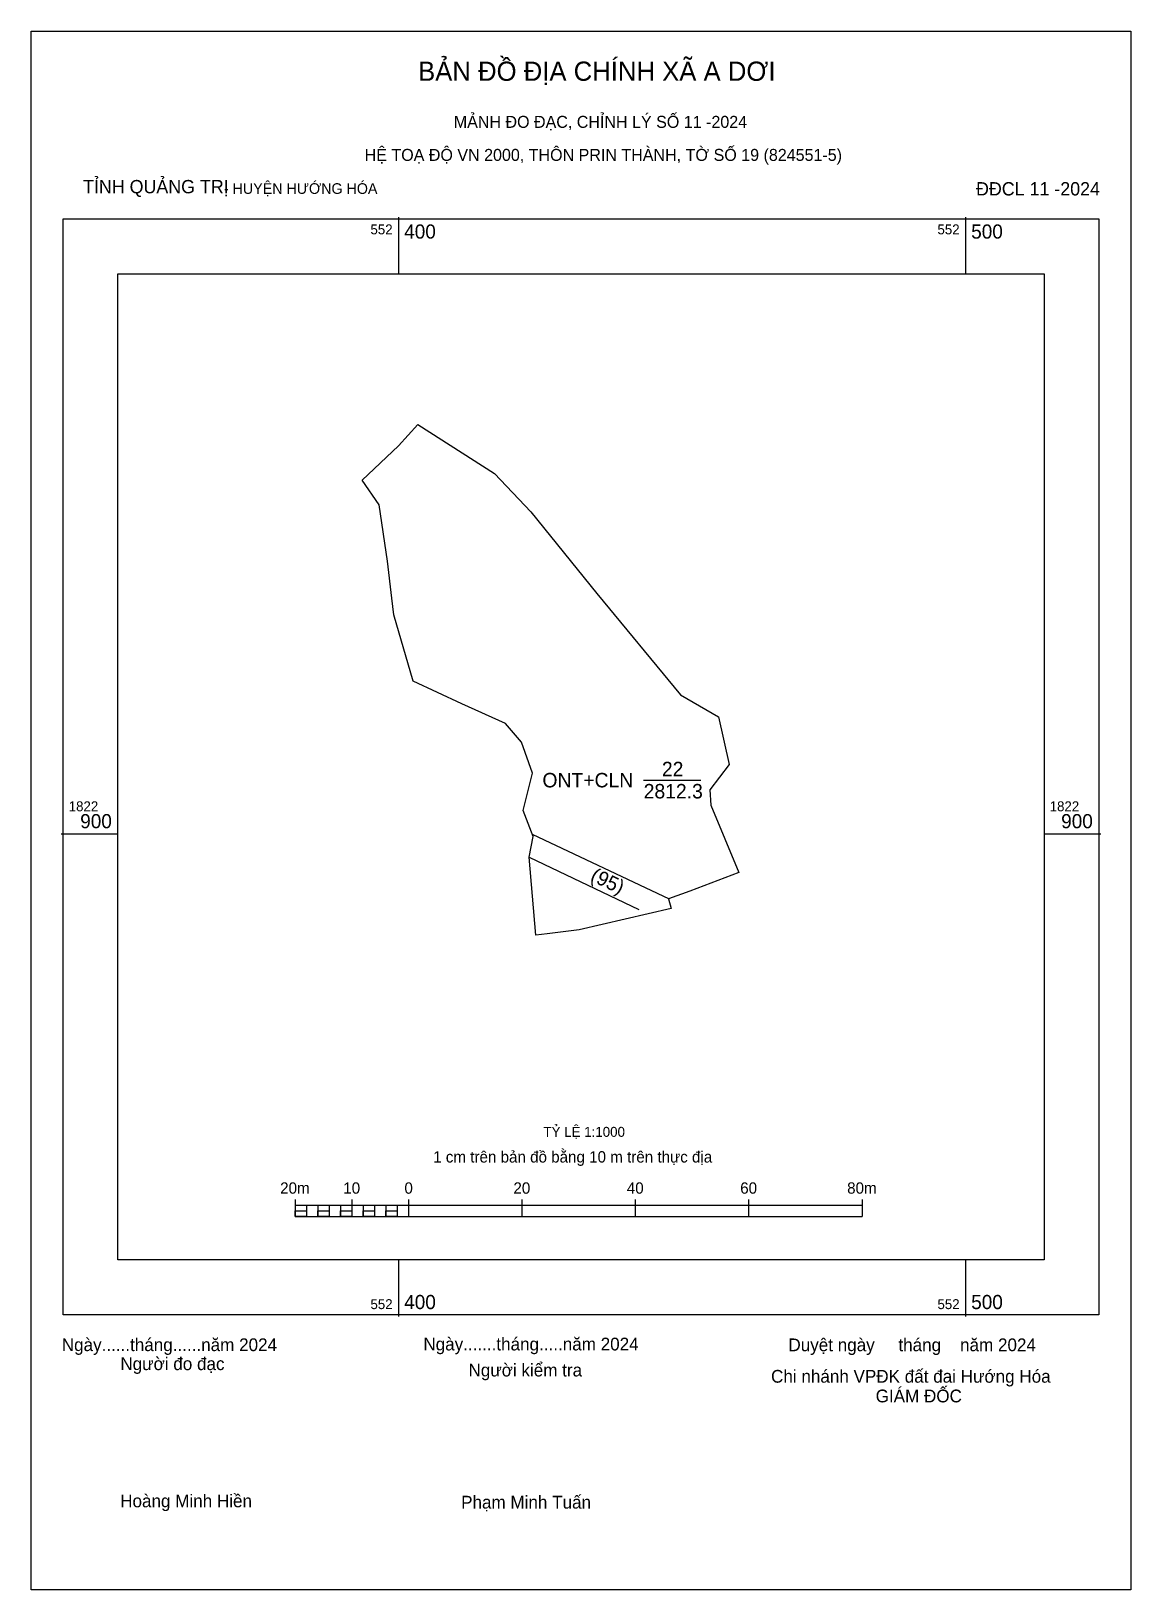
# Model space of a CAD drawing. Extents: x 552335 to 552529, y 1822767 to 1823042.
import ezdxf

# ---------------------------------------------------------------- set-up
doc = ezdxf.new("R2010")
doc.units = 0
for name, color, linetype in [('Level 1', 7, 'Continuous'), ('Level 10', 7, 'Continuous'), ('Level 13', 7, 'Continuous'), ('Level 52', 7, 'Continuous'), ('Level 59', 7, 'Continuous'), ('Level 6', 7, 'Continuous'), ('Level 62', 7, 'Continuous'), ('Level 63', 7, 'Continuous')]:
    doc.layers.add(name, color=color, linetype=linetype)

msp = doc.modelspace()

# ---------------------------------------------------------------- linework, layer by layer
at = {"layer": 'Level 1'}
msp.add_lwpolyline([(552335.21, 1823041.62), (552529.15, 1823041.62), (552529.15, 1822766.65), (552335.21, 1822766.65)], close=True, dxfattribs=at)
at = {"layer": 'Level 10'}
msp.add_line((552443.23, 1822909.49), (552453.29, 1822909.49), dxfattribs=at)
msp.add_lwpolyline([(552403.43, 1822972.23), (552416.95, 1822963.58), (552423.35, 1822956.82), (552434.98, 1822942.4), (552449.71, 1822924.52), (552456.42, 1822920.64), (552458.31, 1822912.27), (552454.88, 1822907.77), (552455.1, 1822905.08), (552460.03, 1822893.18), (552451.39, 1822889.89), (552447.64, 1822888.54), (552448.11, 1822886.82), (552431.84, 1822883.05), (552426.21, 1822882.37), (552424.22, 1822882.13), (552423.04, 1822895.91), (552423.75, 1822899.54), (552421.96, 1822904.12), (552423.64, 1822910.7), (552421.68, 1822916.19), (552418.85, 1822919.47), (552411.19, 1822922.96), (552402.59, 1822926.97), (552399.19, 1822938.66), (552398.84, 1822941.57), (552398.04, 1822948.12), (552396.58, 1822958.03), (552393.56, 1822962.38), (552400.01, 1822968.45)], close=True, dxfattribs=at)
at = {"layer": 'Level 59'}
for p, q in [((552423.58, 1822899.98), (552447.71, 1822888.56)), ((552423.04, 1822895.91), (552442.39, 1822886.64))]:
    msp.add_line(p, q, dxfattribs=at)
at = {"layer": 'Level 62'}
msp.add_lwpolyline([(552350.52, 1822998.83), (552513.84, 1822998.83), (552513.84, 1822824.86), (552350.52, 1822824.86)], close=True, dxfattribs=at)
at = {"layer": 'Level 63'}
for p, q in [((552400, 1823008.83), (552400, 1822998.83)), ((552500, 1823008.83), (552500, 1822998.83)), ((552340.52, 1822900), (552350.52, 1822900)), ((552513.84, 1822900), (552523.84, 1822900)), ((552381.75, 1822835.53), (552381.75, 1822832.53)), ((552381.75, 1822834.53), (552481.75, 1822834.53)), ((552383.75, 1822834.53), (552383.75, 1822832.53)), ((552385.75, 1822834.53), (552385.75, 1822832.53)), ((552387.75, 1822834.53), (552387.75, 1822832.53)), ((552389.75, 1822834.53), (552389.75, 1822832.53)), ((552391.75, 1822835.53), (552391.75, 1822832.53)), ((552391.75, 1822834.53), (552391.75, 1822832.53)), ((552393.75, 1822834.53), (552393.75, 1822832.53)), ((552395.75, 1822834.53), (552395.75, 1822832.53)), ((552397.75, 1822834.53), (552397.75, 1822832.53)), ((552399.75, 1822834.53), (552399.75, 1822832.53)), ((552401.75, 1822835.53), (552401.75, 1822832.53)), ((552401.75, 1822834.53), (552401.75, 1822832.53)), ((552421.75, 1822835.53), (552421.75, 1822832.53)), ((552441.75, 1822835.53), (552441.75, 1822832.53)), ((552461.75, 1822835.53), (552461.75, 1822832.53)), ((552481.75, 1822835.53), (552481.75, 1822832.53)), ((552381.75, 1822832.53), (552481.75, 1822832.53)), ((552400, 1822824.86), (552400, 1822814.86)), ((552500, 1822824.86), (552500, 1822814.86))]:
    msp.add_line(p, q, dxfattribs=at)
for points in [[(552340.83, 1823008.52), (552523.53, 1823008.52), (552523.53, 1822815.17), (552340.83, 1822815.17)], [(552381.75, 1822833.53), (552383.75, 1822833.53), (552383.75, 1822832.53), (552381.75, 1822832.53)], [(552381.75, 1822833.53), (552383.75, 1822833.53), (552383.75, 1822832.53), (552381.75, 1822832.53)], [(552385.75, 1822833.53), (552387.75, 1822833.53), (552387.75, 1822832.53), (552385.75, 1822832.53)], [(552389.75, 1822833.53), (552391.75, 1822833.53), (552391.75, 1822832.53), (552389.75, 1822832.53)], [(552393.75, 1822833.53), (552395.75, 1822833.53), (552395.75, 1822832.53), (552393.75, 1822832.53)], [(552397.75, 1822833.53), (552399.75, 1822833.53), (552399.75, 1822832.53), (552397.75, 1822832.53)]]:
    msp.add_lwpolyline(points, close=True, dxfattribs=at)

# ---------------------------------------------------------------- texts
at = {"layer": 'Level 1'}
for s, height, p in [('BẢN ĐỒ ĐỊA CHÍNH XÃ A DƠI', 3.388, (552403.45, 1823032.86)), (' MẢNH ĐO ĐẠC, CHỈNH LÝ SỐ 11 -2024', 2.116, (552408.96, 1823024.56)), ('TỈNH QUẢNG TRỊ', 2.352, (552344.36, 1823013.01)), (' - HUYỆN HƯỚNG HÓA', 1.881, (552368.5, 1823012.91)), (' ĐĐCL 11 -2024', 2.352, (552500.98, 1823012.63)), ('Ngày......tháng......năm 2024', 2.25, (552340.61, 1822808.76)), ('Ngày.......tháng.....năm 2024', 2.25, (552404.38, 1822808.88)), ('  Duyệt ngày     tháng    năm 2024', 2.25, (552467.09, 1822808.74)), ('Người đo đạc', 2.25, (552350.94, 1822805.41)), ('Người kiểm tra', 2.25, (552412.34, 1822804.29)), ('Chi nhánh VPĐK đất đai Hướng Hóa', 2.25, (552465.7, 1822803.19)), ('GIÁM ĐỐC', 2.25, (552484.15, 1822799.72)), ('Hoàng Minh Hiền', 2.25, (552350.91, 1822781.21)), ('Phạm Minh Tuấn', 2.25, (552411.04, 1822780.98))]:
    msp.add_text(s, height=height, dxfattribs=at).set_placement(p)
at = {"layer": 'Level 13'}
for s, p in [('22', (552446.45, 1822910.17)), ('ONT+CLN', (552425.38, 1822908.21)), ('2812.3', (552443.24, 1822906.26))]:
    msp.add_text(s, height=2.55, dxfattribs=at).set_placement(p)
at = {"layer": 'Level 52'}
msp.add_text('(95)', height=2.516, rotation=334.7388, dxfattribs=at).set_placement((552433.66, 1822891.84))
at = {"layer": 'Level 6'}
for s, height, p in [(' HỆ TOẠ ĐỘ VN 2000, THÔN PRIN THÀNH, TỜ SỐ 19 (824551-5)', 2.116, (552393.24, 1823018.73)), ('TỶ LỆ 1:1000', 1.7579, (552425.56, 1822846.56))]:
    msp.add_text(s, height=height, dxfattribs=at).set_placement(p)
at = {"layer": 'Level 63'}
for s, height, p in [('552', 1.75, (552395.05, 1823005.77)), ('400', 2.5, (552401, 1823005.02)), ('552', 1.75, (552495.05, 1823005.77)), ('500', 2.5, (552501, 1823005.02)), ('1822', 1.75, (552341.83, 1822904)), ('900', 2.5, (552343.86, 1822901)), ('1822', 1.75, (552514.84, 1822904)), ('900', 2.5, (552516.87, 1822901)), ('1 cm trên bản đồ bằng 10 m trên thực địa', 2, (552406.11, 1822842.03)), ('20m', 2, (552379.12, 1822836.53)), ('10', 2, (552390.26, 1822836.53)), ('0', 2, (552401.04, 1822836.53)), ('20', 2, (552420.26, 1822836.53)), ('40', 2, (552440.26, 1822836.53)), ('60', 2, (552460.26, 1822836.53)), ('80m', 2, (552479.12, 1822836.53)), ('552', 1.75, (552395.05, 1822816.17)), ('400', 2.5, (552401, 1822816.17)), ('552', 1.75, (552495.05, 1822816.17)), ('500', 2.5, (552501, 1822816.17))]:
    msp.add_text(s, height=height, dxfattribs=at).set_placement(p)

doc.saveas('drawing.dxf')
